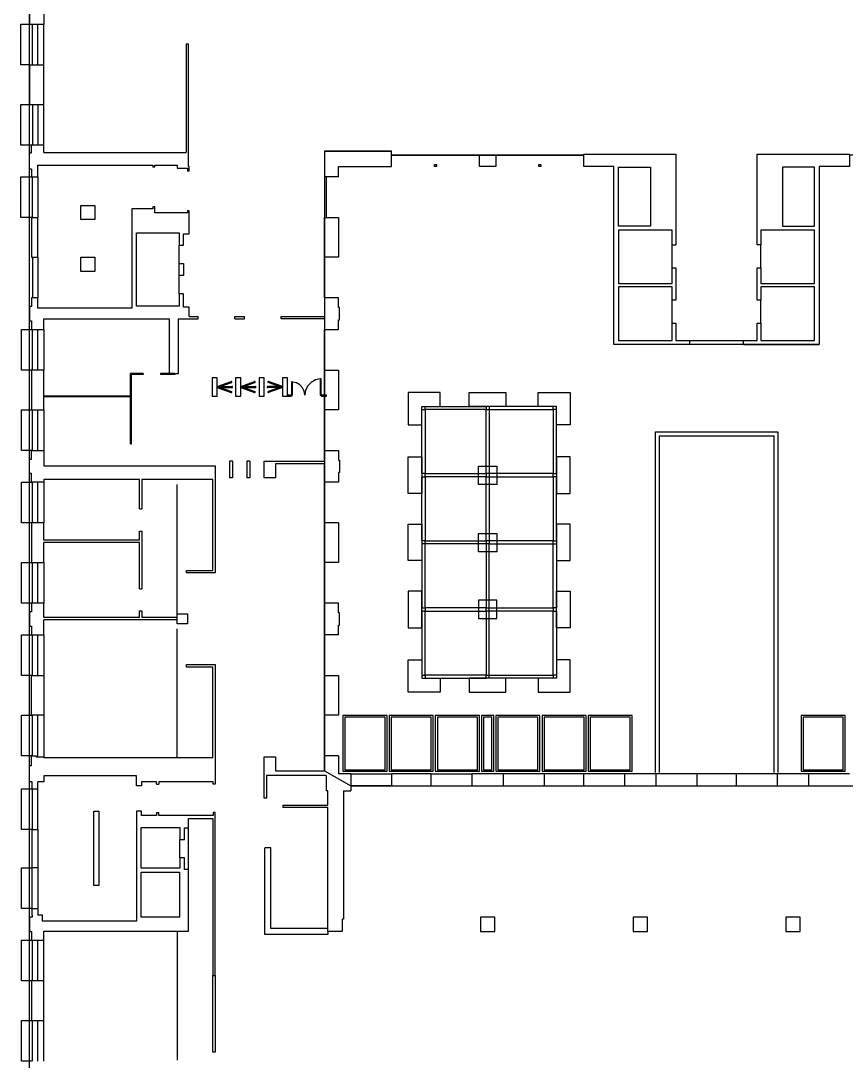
# Model space of a CAD drawing. Header units: millimetres. Extents: x -80 to 60, y -33 to 210.
# Drawn here: x -79.9 to -39.3, y 67.6 to 118.8 of the extents above; entities that cross this region are included whole.
import ezdxf

# ---------------------------------------------------------------- set-up
doc = ezdxf.new("R2010")
doc.units = ezdxf.units.MM
doc.header["$MEASUREMENT"] = 0
doc.linetypes.add('HIDDEN', pattern=[9.525, 6.35, -3.175])
doc.layers.add('M', color=7, linetype='Continuous')
doc.layers.add('valid_area', color=140, linetype='Continuous')

msp = doc.modelspace()

# ---------------------------------------------------------------- linework, layer by layer
at = {"layer": 'M'}
for p, q in [((-79.433, 120.146), (-79.433, 118.596)), ((-78.733, 119.311), (-78.733, 118.596)), ((-79.863, 118.596), (-79.433, 118.596)), ((-79.863, 116.596), (-79.863, 118.596)), ((-79.433, 118.596), (-78.733, 118.596)), ((-79.313, 118.596), (-79.313, 116.596)), ((-79.033, 116.596), (-79.033, 118.596)), ((-78.733, 116.596), (-78.733, 118.596)), ((-71.743, 117.621), (-71.623, 117.621)), ((-71.743, 117.621), (-71.743, 112.291)), ((-71.623, 111.601), (-71.623, 117.621)), ((-79.433, 116.596), (-79.863, 116.596)), ((-79.433, 116.596), (-79.433, 114.646)), ((-79.433, 116.596), (-78.733, 116.596)), ((-78.733, 114.646), (-78.733, 116.596)), ((-79.863, 114.646), (-79.433, 114.646)), ((-79.863, 112.646), (-79.863, 114.646)), ((-79.433, 114.646), (-78.733, 114.646)), ((-79.283, 114.646), (-79.283, 112.646)), ((-79.033, 114.646), (-79.033, 112.646)), ((-78.733, 112.646), (-78.733, 114.646)), ((-79.333, 112.646), (-79.863, 112.646)), ((-79.333, 112.271), (-79.333, 112.646)), ((-78.733, 112.646), (-79.333, 112.646)), ((-78.733, 112.291), (-78.733, 112.646)), ((-79.433, 112.271), (-79.333, 112.271)), ((-79.433, 111.471), (-79.433, 112.271)), ((-78.733, 112.291), (-71.743, 112.291)), ((-64.943, 112.351), (-61.658, 112.351)), ((-64.943, 112.351), (-64.943, 111.096)), ((-61.658, 111.591), (-61.658, 112.351)), ((-61.658, 112.161), (-57.333, 112.161)), ((-57.333, 112.161), (-56.533, 112.161)), ((-57.333, 111.591), (-57.333, 112.161)), ((-56.533, 112.161), (-56.533, 111.591)), ((-56.533, 112.161), (-52.208, 112.161)), ((-52.208, 111.591), (-52.208, 112.197)), ((-52.208, 112.197), (-47.693, 112.197)), ((-47.693, 112.197), (-47.693, 107.752)), ((-43.693, 112.197), (-39.158, 112.197)), ((-43.693, 107.752), (-43.693, 112.197)), ((-79.333, 111.471), (-79.433, 111.471)), ((-79.333, 111.471), (-79.333, 111.096)), ((-79.033, 111.096), (-79.033, 111.661)), ((-79.033, 111.661), (-73.38, 111.661)), ((-73.38, 111.661), (-73.38, 111.572)), ((-73.285, 111.572), (-73.38, 111.572)), ((-73.285, 111.572), (-73.285, 111.661)), ((-73.285, 111.661), (-72.183, 111.661)), ((-72.183, 111.661), (-72.183, 111.521)), ((-72.183, 111.521), (-71.683, 111.521)), ((-71.683, 111.521), (-71.683, 111.366)), ((-71.588, 111.601), (-71.623, 111.601)), ((-71.588, 111.366), (-71.588, 111.601)), ((-64.253, 111.591), (-61.658, 111.591)), ((-64.253, 111.096), (-64.253, 111.591)), ((-59.546, 111.591), (-59.546, 111.691)), ((-59.546, 111.691), (-59.446, 111.691)), ((-59.446, 111.591), (-59.546, 111.591)), ((-59.446, 111.691), (-59.446, 111.591)), ((-56.533, 111.591), (-57.333, 111.591)), ((-54.421, 111.591), (-54.421, 111.691)), ((-54.421, 111.691), (-54.321, 111.691)), ((-54.321, 111.591), (-54.421, 111.591)), ((-54.321, 111.691), (-54.321, 111.591)), ((-50.733, 111.591), (-52.208, 111.591)), ((-50.733, 102.847), (-50.733, 111.591)), ((-40.653, 111.591), (-40.653, 102.847)), ((-39.158, 111.591), (-40.653, 111.591)), ((-79.863, 109.096), (-79.863, 111.096)), ((-79.863, 111.096), (-79.333, 111.096)), ((-79.333, 111.096), (-79.033, 111.096)), ((-79.333, 111.096), (-79.033, 111.096)), ((-79.283, 109.096), (-79.283, 111.096)), ((-79.033, 111.096), (-79.033, 109.096)), ((-71.588, 111.366), (-71.683, 111.366)), ((-64.253, 111.096), (-64.943, 111.096)), ((-64.853, 109.096), (-64.853, 111.096)), ((-76.923, 109.687), (-76.223, 109.687)), ((-76.923, 108.987), (-76.923, 109.687)), ((-76.223, 109.687), (-76.223, 108.987)), ((-74.403, 109.512), (-74.403, 104.637)), ((-73.38, 109.512), (-74.403, 109.512)), ((-73.285, 109.622), (-73.38, 109.622)), ((-73.38, 109.622), (-73.38, 109.512)), ((-73.285, 109.316), (-73.285, 109.622)), ((-71.588, 109.416), (-71.683, 109.416)), ((-71.683, 109.416), (-71.683, 109.316)), ((-71.588, 108.287), (-71.588, 109.416)), ((-79.333, 109.096), (-79.863, 109.096)), ((-79.333, 109.096), (-79.033, 109.096)), ((-79.333, 109.096), (-79.333, 107.146)), ((-79.033, 107.146), (-79.033, 109.096)), ((-76.223, 108.987), (-76.923, 108.987)), ((-71.683, 109.316), (-73.285, 109.316)), ((-64.953, 109.096), (-64.253, 109.096)), ((-64.953, 107.146), (-64.953, 109.096)), ((-64.253, 109.096), (-64.253, 107.146)), ((-72.088, 108.337), (-72.088, 107.737)), ((-71.878, 108.287), (-71.588, 108.287)), ((-71.878, 107.737), (-71.878, 108.287)), ((-72.088, 106.837), (-72.088, 107.737)), ((-72.088, 107.737), (-71.878, 107.737)), ((-47.873, 107.752), (-47.693, 107.752)), ((-47.873, 106.622), (-47.873, 107.752)), ((-43.513, 107.752), (-43.693, 107.752)), ((-43.513, 106.622), (-43.513, 107.752)), ((-79.333, 107.146), (-79.033, 107.146)), ((-79.283, 107.146), (-79.283, 105.146)), ((-79.033, 107.146), (-79.033, 105.146)), ((-76.923, 107.137), (-76.223, 107.137)), ((-76.923, 106.437), (-76.923, 107.137)), ((-76.223, 107.137), (-76.223, 106.437)), ((-72.088, 106.837), (-71.878, 106.837)), ((-71.878, 106.837), (-71.878, 106.237)), ((-64.953, 105.146), (-64.953, 107.146)), ((-64.253, 107.146), (-64.953, 107.146)), ((-76.223, 106.437), (-76.923, 106.437)), ((-47.873, 106.622), (-47.693, 106.622)), ((-47.693, 106.622), (-47.693, 105.032)), ((-43.693, 106.622), (-43.513, 106.622)), ((-43.693, 105.032), (-43.693, 106.622)), ((-72.088, 105.337), (-72.088, 106.237)), ((-71.878, 106.237), (-72.088, 106.237)), ((-71.878, 105.337), (-72.088, 105.337)), ((-71.878, 104.683), (-71.878, 105.337)), ((-79.333, 105.146), (-79.333, 104.721)), ((-79.033, 105.146), (-79.333, 105.146)), ((-79.033, 104.637), (-79.033, 105.146)), ((-64.953, 105.146), (-64.953, 104.231)), ((-64.253, 105.146), (-64.953, 105.146)), ((-64.253, 104.671), (-64.253, 105.146)), ((-47.693, 105.032), (-47.873, 105.032)), ((-47.873, 103.902), (-47.873, 105.032)), ((-43.513, 105.032), (-43.693, 105.032)), ((-43.513, 103.902), (-43.513, 105.032)), ((-79.433, 104.721), (-79.433, 104.021)), ((-79.333, 104.721), (-79.433, 104.721)), ((-74.403, 104.637), (-79.033, 104.637)), ((-71.588, 104.683), (-71.878, 104.683)), ((-71.588, 104.231), (-71.588, 104.683)), ((-64.203, 104.671), (-64.253, 104.671)), ((-64.203, 104.071), (-64.203, 104.671)), ((-79.433, 104.021), (-79.333, 104.021)), ((-79.333, 104.021), (-79.333, 103.596)), ((-78.733, 103.596), (-78.733, 104.111)), ((-78.733, 104.111), (-72.553, 104.111)), ((-72.553, 101.426), (-72.553, 104.111)), ((-72.113, 101.426), (-72.113, 104.111)), ((-72.113, 104.111), (-71.153, 104.111)), ((-71.588, 104.231), (-71.153, 104.231)), ((-71.153, 104.111), (-71.153, 104.231)), ((-69.353, 104.111), (-69.353, 104.231)), ((-69.353, 104.231), (-68.873, 104.231)), ((-69.353, 104.111), (-68.873, 104.111)), ((-68.873, 104.111), (-68.873, 104.231)), ((-67.073, 104.231), (-64.953, 104.231)), ((-67.073, 104.111), (-67.073, 104.231)), ((-64.953, 104.111), (-67.073, 104.111)), ((-64.953, 104.111), (-64.953, 103.596)), ((-64.253, 104.071), (-64.203, 104.071)), ((-64.253, 103.596), (-64.253, 104.071)), ((-47.873, 103.902), (-47.693, 103.902)), ((-47.693, 103.902), (-47.693, 103.047)), ((-43.693, 103.902), (-43.513, 103.902)), ((-43.693, 103.047), (-43.693, 103.902)), ((-79.833, 103.596), (-79.333, 103.596)), ((-79.833, 101.596), (-79.833, 103.596)), ((-79.333, 103.596), (-78.733, 103.596)), ((-79.283, 101.596), (-79.283, 103.596)), ((-79.033, 101.596), (-79.033, 103.596)), ((-78.733, 103.596), (-78.733, 101.596)), ((-64.953, 101.596), (-64.953, 103.596)), ((-64.953, 103.596), (-64.253, 103.596)), ((-47.013, 102.847), (-50.733, 102.847)), ((-47.693, 103.047), (-47.013, 103.047)), ((-47.013, 103.047), (-47.013, 102.847)), ((-47.013, 103.047), (-44.373, 103.047)), ((-44.373, 103.047), (-43.693, 103.047)), ((-44.373, 102.847), (-44.373, 103.047)), ((-44.373, 102.847), (-40.653, 102.847)), ((-79.333, 101.596), (-79.833, 101.596)), ((-78.733, 101.596), (-79.333, 101.596)), ((-79.333, 101.596), (-79.333, 99.646)), ((-78.733, 100.316), (-78.733, 101.596)), ((-74.473, 100.316), (-74.473, 101.426)), ((-73.857, 101.426), (-74.473, 101.426)), ((-73.857, 101.376), (-74.423, 101.376)), ((-74.423, 97.971), (-74.423, 101.376)), ((-73.857, 101.426), (-73.857, 101.376)), ((-72.303, 101.426), (-73.007, 101.426)), ((-73.007, 101.426), (-73.007, 101.376)), ((-72.283, 101.376), (-73.007, 101.376)), ((-72.553, 101.426), (-72.113, 101.426)), ((-72.283, 101.376), (-72.283, 101.426)), ((-70.211, 101.215), (-70.461, 101.215)), ((-70.461, 101.215), (-70.461, 100.315)), ((-70.211, 100.315), (-70.211, 101.215)), ((-69.061, 101.215), (-69.311, 101.215)), ((-69.311, 101.215), (-69.311, 100.315)), ((-69.061, 100.315), (-69.061, 101.215)), ((-68.161, 101.215), (-68.161, 100.315)), ((-67.911, 101.215), (-68.161, 101.215)), ((-67.911, 100.315), (-67.911, 101.215)), ((-67.011, 101.215), (-67.011, 100.315)), ((-66.761, 101.215), (-67.011, 101.215)), ((-66.761, 100.315), (-66.761, 101.215)), ((-64.953, 101.596), (-64.253, 101.596)), ((-64.953, 99.646), (-64.953, 101.596)), ((-64.253, 101.596), (-64.253, 99.646)), ((-70.211, 100.79), (-69.53, 101.038)), ((-70.211, 100.79), (-69.486, 100.79)), ((-70.211, 100.74), (-69.53, 100.492)), ((-70.211, 100.74), (-69.486, 100.74)), ((-70.065, 100.79), (-69.513, 100.991)), ((-70.065, 100.74), (-69.513, 100.539)), ((-69.522, 101.039), (-69.53, 101.038)), ((-69.514, 101.038), (-69.522, 101.039)), ((-69.507, 101.035), (-69.514, 101.038)), ((-69.513, 100.991), (-69.506, 100.995)), ((-69.501, 101.03), (-69.507, 101.035)), ((-69.506, 100.995), (-69.5, 101)), ((-69.498, 101.023), (-69.501, 101.03)), ((-69.5, 101), (-69.497, 101.007)), ((-69.496, 101.015), (-69.498, 101.023)), ((-69.497, 101.007), (-69.496, 101.015)), ((-69.478, 100.789), (-69.486, 100.79)), ((-69.486, 100.74), (-69.478, 100.741)), ((-69.471, 100.785), (-69.478, 100.789)), ((-69.478, 100.741), (-69.471, 100.745)), ((-69.466, 100.779), (-69.471, 100.785)), ((-69.471, 100.745), (-69.466, 100.75)), ((-69.462, 100.773), (-69.466, 100.779)), ((-69.466, 100.75), (-69.462, 100.757)), ((-69.461, 100.765), (-69.462, 100.773)), ((-69.462, 100.757), (-69.461, 100.765)), ((-69.061, 100.79), (-68.38, 101.038)), ((-69.061, 100.79), (-68.336, 100.79)), ((-69.061, 100.74), (-68.336, 100.74)), ((-69.061, 100.74), (-68.38, 100.492)), ((-68.915, 100.79), (-68.363, 100.991)), ((-68.915, 100.74), (-68.363, 100.539)), ((-68.372, 101.039), (-68.38, 101.038)), ((-68.364, 101.038), (-68.372, 101.039)), ((-68.357, 101.035), (-68.364, 101.038)), ((-68.363, 100.991), (-68.356, 100.995)), ((-68.351, 101.03), (-68.357, 101.035)), ((-68.356, 100.995), (-68.35, 101)), ((-68.348, 101.023), (-68.351, 101.03)), ((-68.35, 101), (-68.347, 101.007)), ((-68.346, 101.015), (-68.348, 101.023)), ((-68.347, 101.007), (-68.346, 101.015)), ((-68.328, 100.789), (-68.336, 100.79)), ((-68.336, 100.74), (-68.328, 100.741)), ((-68.321, 100.785), (-68.328, 100.789)), ((-68.328, 100.741), (-68.321, 100.745)), ((-68.316, 100.779), (-68.321, 100.785)), ((-68.321, 100.745), (-68.316, 100.75)), ((-68.312, 100.773), (-68.316, 100.779)), ((-68.316, 100.75), (-68.312, 100.757)), ((-68.311, 100.765), (-68.312, 100.773)), ((-68.312, 100.757), (-68.311, 100.765)), ((-67.76, 100.773), (-67.761, 100.765)), ((-67.761, 100.765), (-67.76, 100.757)), ((-67.756, 100.779), (-67.76, 100.773)), ((-67.76, 100.757), (-67.756, 100.75)), ((-67.751, 100.785), (-67.756, 100.779)), ((-67.756, 100.75), (-67.751, 100.745)), ((-67.744, 100.789), (-67.751, 100.785)), ((-67.751, 100.745), (-67.744, 100.741)), ((-67.736, 100.79), (-67.744, 100.789)), ((-67.744, 100.741), (-67.736, 100.74)), ((-67.011, 100.79), (-67.736, 100.79)), ((-67.011, 100.74), (-67.736, 100.74)), ((-67.724, 101.023), (-67.726, 101.015)), ((-67.726, 101.015), (-67.725, 101.007)), ((-67.725, 101.007), (-67.722, 101)), ((-67.721, 101.03), (-67.724, 101.023)), ((-67.722, 101), (-67.716, 100.995)), ((-67.715, 101.035), (-67.721, 101.03)), ((-67.716, 100.995), (-67.709, 100.991)), ((-67.708, 101.038), (-67.715, 101.035)), ((-67.157, 100.79), (-67.709, 100.991)), ((-67.157, 100.74), (-67.709, 100.539)), ((-67.7, 101.039), (-67.708, 101.038)), ((-67.692, 101.038), (-67.7, 101.039)), ((-67.011, 100.79), (-67.692, 101.038)), ((-67.011, 100.74), (-67.692, 100.492)), ((-66.561, 101.015), (-66.561, 100.365)), ((-66.511, 101.015), (-66.561, 101.015)), ((-66.511, 100.365), (-66.511, 101.015)), ((-66.323, 100.968), (-66.511, 101.011)), ((-66.156, 100.871), (-66.323, 100.968)), ((-66.025, 100.73), (-66.156, 100.871)), ((-65.941, 100.556), (-66.025, 100.73)), ((-65.771, 100.82), (-65.876, 100.603)), ((-65.606, 100.995), (-65.771, 100.82)), ((-65.396, 101.114), (-65.606, 100.995)), ((-65.161, 101.165), (-65.396, 101.114)), ((-65.161, 101.165), (-65.161, 100.365)), ((-65.111, 101.165), (-65.161, 101.165)), ((-65.111, 100.365), (-65.111, 101.165)), ((-74.473, 100.316), (-78.733, 100.316)), ((-74.473, 100.291), (-78.733, 100.291)), ((-78.733, 99.646), (-78.733, 100.291)), ((-74.473, 97.971), (-74.473, 100.291)), ((-70.461, 100.315), (-70.211, 100.315)), ((-69.53, 100.492), (-69.522, 100.49)), ((-69.522, 100.49), (-69.514, 100.491)), ((-69.514, 100.491), (-69.507, 100.495)), ((-69.506, 100.535), (-69.513, 100.539)), ((-69.507, 100.495), (-69.501, 100.5)), ((-69.5, 100.529), (-69.506, 100.535)), ((-69.501, 100.5), (-69.498, 100.507)), ((-69.497, 100.522), (-69.5, 100.529)), ((-69.498, 100.507), (-69.496, 100.514)), ((-69.496, 100.514), (-69.497, 100.522)), ((-69.311, 100.315), (-69.061, 100.315)), ((-68.38, 100.492), (-68.372, 100.49)), ((-68.372, 100.49), (-68.364, 100.491)), ((-68.364, 100.491), (-68.357, 100.495)), ((-68.356, 100.535), (-68.363, 100.539)), ((-68.357, 100.495), (-68.351, 100.5)), ((-68.35, 100.529), (-68.356, 100.535)), ((-68.351, 100.5), (-68.348, 100.507)), ((-68.347, 100.522), (-68.35, 100.529)), ((-68.348, 100.507), (-68.346, 100.514)), ((-68.346, 100.514), (-68.347, 100.522)), ((-68.161, 100.315), (-67.911, 100.315)), ((-67.725, 100.522), (-67.726, 100.514)), ((-67.726, 100.514), (-67.724, 100.507)), ((-67.722, 100.529), (-67.725, 100.522)), ((-67.724, 100.507), (-67.721, 100.5)), ((-67.716, 100.535), (-67.722, 100.529)), ((-67.721, 100.5), (-67.715, 100.495)), ((-67.709, 100.539), (-67.716, 100.535)), ((-67.715, 100.495), (-67.708, 100.491)), ((-67.708, 100.491), (-67.7, 100.49)), ((-67.7, 100.49), (-67.692, 100.492)), ((-67.011, 100.315), (-66.761, 100.315)), ((-66.561, 100.365), (-66.761, 100.365)), ((-66.761, 100.365), (-66.761, 100.315)), ((-66.761, 100.315), (-66.561, 100.315)), ((-66.561, 100.315), (-66.561, 100.365)), ((-66.561, 100.365), (-66.511, 100.365)), ((-65.913, 100.365), (-65.941, 100.556)), ((-65.876, 100.603), (-65.913, 100.365)), ((-65.161, 100.365), (-65.111, 100.365)), ((-65.111, 100.365), (-65.111, 100.315)), ((-64.853, 100.365), (-65.111, 100.365)), ((-65.111, 100.315), (-64.853, 100.315)), ((-64.853, 100.315), (-64.853, 100.365)), ((-59.258, 100.49), (-60.838, 100.49)), ((-60.838, 100.49), (-60.838, 98.91)), ((-59.258, 99.81), (-59.258, 100.49)), ((-57.833, 100.49), (-56.033, 100.49)), ((-57.833, 99.81), (-57.833, 100.49)), ((-56.033, 100.49), (-56.033, 99.81)), ((-54.458, 100.49), (-52.878, 100.49)), ((-54.458, 99.81), (-54.458, 100.49)), ((-52.878, 100.49), (-52.878, 98.91)), ((-60.158, 99.81), (-59.258, 99.81)), ((-60.158, 98.91), (-60.158, 99.81)), ((-60.008, 99.66), (-60.008, 99.81)), ((-60.008, 99.81), (-57.008, 99.81)), ((-56.033, 99.81), (-57.833, 99.81)), ((-57.008, 99.81), (-57.008, 99.66)), ((-53.708, 99.81), (-56.858, 99.81)), ((-56.858, 99.81), (-56.858, 99.66)), ((-53.558, 99.81), (-54.458, 99.81)), ((-53.708, 99.66), (-53.708, 99.81)), ((-53.558, 98.91), (-53.558, 99.81)), ((-79.833, 99.646), (-79.333, 99.646)), ((-79.833, 97.646), (-79.833, 99.646)), ((-79.333, 99.646), (-78.733, 99.646)), ((-79.283, 97.646), (-79.283, 99.646)), ((-79.033, 97.646), (-79.033, 99.646)), ((-78.733, 99.646), (-78.733, 97.646)), ((-64.953, 97.646), (-64.953, 99.646)), ((-64.253, 99.646), (-64.953, 99.646)), ((-60.158, 99.66), (-60.008, 99.66)), ((-60.158, 96.51), (-60.158, 99.66)), ((-57.008, 99.66), (-60.008, 99.66)), ((-60.008, 99.66), (-60.008, 96.51)), ((-57.008, 99.66), (-56.858, 99.66)), ((-57.008, 96.51), (-57.008, 99.66)), ((-56.858, 99.66), (-56.858, 96.51)), ((-56.858, 99.66), (-53.708, 99.66)), ((-53.708, 99.66), (-53.708, 96.51)), ((-53.558, 99.66), (-53.708, 99.66)), ((-53.558, 96.51), (-53.558, 99.66)), ((-60.838, 98.91), (-60.158, 98.91)), ((-52.878, 98.91), (-53.558, 98.91)), ((-48.693, 81.821), (-48.693, 98.566)), ((-48.693, 98.566), (-42.673, 98.566)), ((-48.493, 98.366), (-42.873, 98.366)), ((-48.493, 81.821), (-48.493, 98.366)), ((-42.873, 98.366), (-42.873, 81.821)), ((-42.673, 98.566), (-42.673, 81.821)), ((-79.333, 97.646), (-79.833, 97.646)), ((-79.333, 97.646), (-78.733, 97.646)), ((-79.333, 97.221), (-79.333, 97.646)), ((-78.733, 97.646), (-78.733, 96.886)), ((-74.473, 97.971), (-74.423, 97.971)), ((-64.953, 97.646), (-64.253, 97.646)), ((-64.953, 97.131), (-64.953, 97.646)), ((-64.253, 97.646), (-64.253, 97.171)), ((-79.433, 97.221), (-79.333, 97.221)), ((-79.433, 96.521), (-79.433, 97.221)), ((-69.613, 97.131), (-69.613, 96.299)), ((-69.463, 97.131), (-69.613, 97.131)), ((-69.463, 97.131), (-69.463, 96.299)), ((-68.763, 97.131), (-68.763, 96.299)), ((-68.613, 97.131), (-68.763, 97.131)), ((-68.613, 97.131), (-68.613, 96.299)), ((-67.913, 97.131), (-64.953, 97.131)), ((-67.913, 96.299), (-67.913, 97.131)), ((-64.253, 97.171), (-64.203, 97.171)), ((-64.203, 97.171), (-64.203, 96.571)), ((-60.838, 97.335), (-60.158, 97.335)), ((-60.838, 95.535), (-60.838, 97.335)), ((-60.158, 97.335), (-60.158, 95.535)), ((-53.558, 97.335), (-53.558, 95.535)), ((-52.878, 97.335), (-53.558, 97.335)), ((-52.878, 95.535), (-52.878, 97.335)), ((-78.733, 96.886), (-70.313, 96.886)), ((-70.313, 96.886), (-70.313, 91.631)), ((-67.356, 96.999), (-67.356, 96.299)), ((-64.953, 96.999), (-67.356, 96.999)), ((-64.953, 96.096), (-64.953, 96.999)), ((-57.383, 96.871), (-56.483, 96.871)), ((-57.383, 95.971), (-57.383, 96.871)), ((-56.483, 96.871), (-56.483, 95.971)), ((-79.833, 96.096), (-79.333, 96.096)), ((-79.833, 94.096), (-79.833, 96.096)), ((-79.333, 96.521), (-79.433, 96.521)), ((-79.333, 96.096), (-79.333, 96.521)), ((-78.733, 96.096), (-79.333, 96.096)), ((-79.283, 94.096), (-79.283, 96.096)), ((-79.033, 94.096), (-79.033, 96.096)), ((-74.04, 96.221), (-78.733, 96.221)), ((-78.733, 96.221), (-78.733, 96.096)), ((-78.733, 96.096), (-78.733, 94.096)), ((-74.04, 94.776), (-74.04, 96.221)), ((-70.433, 96.221), (-73.92, 96.221)), ((-73.92, 96.221), (-73.92, 94.776)), ((-70.433, 91.751), (-70.433, 96.221)), ((-69.463, 96.299), (-69.613, 96.299)), ((-68.613, 96.299), (-68.763, 96.299)), ((-67.356, 96.299), (-67.913, 96.299)), ((-64.253, 96.096), (-64.953, 96.096)), ((-64.953, 94.096), (-64.953, 96.096)), ((-64.253, 96.571), (-64.253, 96.096)), ((-64.203, 96.571), (-64.253, 96.571)), ((-60.008, 96.51), (-60.158, 96.51)), ((-60.158, 96.36), (-60.008, 96.36)), ((-60.158, 93.21), (-60.158, 96.36)), ((-60.008, 96.51), (-57.008, 96.51)), ((-60.008, 96.36), (-60.008, 96.51)), ((-60.008, 96.36), (-60.008, 93.21)), ((-57.008, 96.36), (-60.008, 96.36)), ((-56.858, 96.51), (-57.008, 96.51)), ((-57.008, 96.51), (-57.008, 96.36)), ((-57.008, 96.36), (-56.858, 96.36)), ((-57.008, 93.21), (-57.008, 96.36)), ((-56.858, 96.51), (-56.858, 96.36)), ((-53.708, 96.51), (-56.858, 96.51)), ((-56.858, 96.36), (-53.708, 96.36)), ((-56.858, 96.36), (-56.858, 93.21)), ((-53.708, 96.36), (-53.708, 96.51)), ((-53.708, 96.51), (-53.558, 96.51)), ((-53.708, 96.36), (-53.708, 93.21)), ((-53.558, 96.36), (-53.708, 96.36)), ((-53.558, 93.21), (-53.558, 96.36)), ((-56.483, 95.971), (-57.383, 95.971)), ((-60.158, 95.535), (-60.838, 95.535)), ((-53.558, 95.535), (-52.878, 95.535)), ((-74.04, 94.776), (-73.92, 94.776)), ((-79.333, 94.096), (-79.833, 94.096)), ((-79.333, 94.096), (-79.333, 92.146)), ((-78.733, 94.096), (-79.333, 94.096)), ((-78.733, 93.241), (-78.733, 94.096)), ((-64.953, 92.146), (-64.953, 94.096)), ((-64.253, 94.096), (-64.953, 94.096)), ((-64.253, 94.096), (-64.253, 92.146)), ((-74.04, 93.241), (-74.04, 93.691)), ((-74.04, 93.691), (-73.92, 93.691)), ((-73.92, 93.691), (-73.92, 90.859)), ((-60.838, 94.035), (-60.158, 94.035)), ((-60.838, 92.235), (-60.838, 94.035)), ((-60.158, 94.035), (-60.158, 92.235)), ((-57.383, 93.571), (-56.483, 93.571)), ((-57.383, 92.671), (-57.383, 93.571)), ((-56.483, 93.571), (-56.483, 92.671)), ((-53.558, 94.035), (-53.558, 92.235)), ((-52.878, 94.035), (-53.558, 94.035)), ((-52.878, 92.235), (-52.878, 94.035)), ((-74.04, 93.241), (-78.733, 93.241)), ((-74.04, 93.121), (-78.733, 93.121)), ((-78.733, 92.146), (-78.733, 93.121)), ((-74.04, 90.859), (-74.04, 93.121)), ((-60.008, 93.21), (-60.158, 93.21)), ((-60.008, 93.06), (-60.158, 93.06)), ((-60.158, 93.06), (-60.158, 89.91)), ((-60.008, 93.06), (-60.008, 93.21)), ((-60.008, 93.21), (-57.008, 93.21)), ((-60.008, 89.91), (-60.008, 93.06)), ((-57.008, 93.06), (-60.008, 93.06)), ((-56.858, 93.21), (-57.008, 93.21)), ((-57.008, 93.21), (-57.008, 93.06)), ((-56.858, 93.06), (-57.008, 93.06)), ((-57.008, 93.06), (-57.008, 89.91)), ((-56.858, 93.21), (-56.858, 93.06)), ((-53.708, 93.21), (-56.858, 93.21)), ((-56.858, 93.06), (-53.708, 93.06)), ((-56.858, 89.91), (-56.858, 93.06)), ((-53.708, 93.06), (-53.708, 93.21)), ((-53.708, 93.21), (-53.558, 93.21)), ((-53.708, 93.06), (-53.558, 93.06)), ((-53.708, 89.91), (-53.708, 93.06)), ((-53.558, 93.06), (-53.558, 89.91)), ((-56.483, 92.671), (-57.383, 92.671)), ((-79.833, 92.146), (-79.333, 92.146)), ((-79.833, 90.146), (-79.833, 92.146)), ((-79.333, 92.146), (-78.733, 92.146)), ((-79.283, 90.146), (-79.283, 92.146)), ((-79.033, 90.146), (-79.033, 92.146)), ((-78.733, 92.146), (-78.733, 90.146)), ((-64.253, 92.146), (-64.953, 92.146)), ((-64.953, 90.146), (-64.953, 92.146)), ((-60.158, 92.235), (-60.838, 92.235)), ((-53.558, 92.235), (-52.878, 92.235)), ((-71.733, 91.631), (-71.733, 91.751)), ((-71.733, 91.751), (-70.433, 91.751)), ((-70.313, 91.631), (-71.733, 91.631)), ((-74.04, 90.859), (-73.92, 90.859)), ((-60.838, 90.735), (-60.838, 88.935)), ((-60.158, 90.735), (-60.838, 90.735)), ((-60.158, 88.935), (-60.158, 90.735)), ((-53.558, 88.935), (-53.558, 90.735)), ((-53.558, 90.735), (-52.878, 90.735)), ((-52.878, 90.735), (-52.878, 88.935)), ((-79.333, 90.146), (-79.833, 90.146)), ((-79.333, 90.146), (-79.333, 89.721)), ((-78.733, 90.146), (-79.333, 90.146)), ((-78.733, 89.441), (-78.733, 90.146)), ((-64.953, 88.596), (-64.953, 90.146)), ((-64.253, 90.146), (-64.953, 90.146)), ((-64.253, 89.671), (-64.253, 90.146)), ((-57.383, 90.298), (-57.383, 89.398)), ((-56.483, 90.298), (-57.383, 90.298)), ((-56.483, 89.398), (-56.483, 90.298)), ((-79.433, 89.721), (-79.433, 89.021)), ((-79.333, 89.721), (-79.433, 89.721)), ((-74.04, 89.774), (-73.92, 89.774)), ((-74.04, 89.441), (-74.04, 89.774)), ((-73.92, 89.774), (-73.92, 89.441)), ((-72.183, 89.131), (-72.183, 89.631)), ((-72.183, 89.631), (-71.683, 89.631)), ((-71.683, 89.631), (-71.683, 89.131)), ((-64.203, 89.671), (-64.253, 89.671)), ((-64.203, 89.071), (-64.203, 89.671)), ((-60.158, 89.91), (-60.008, 89.91)), ((-60.008, 89.76), (-60.158, 89.76)), ((-60.158, 89.76), (-60.158, 86.61)), ((-60.008, 89.91), (-60.008, 89.76)), ((-57.008, 89.91), (-60.008, 89.91)), ((-60.008, 86.61), (-60.008, 89.76)), ((-60.008, 89.76), (-57.008, 89.76)), ((-57.008, 89.91), (-56.858, 89.91)), ((-57.008, 89.76), (-57.008, 89.91)), ((-57.008, 89.76), (-57.008, 86.61)), ((-56.858, 89.76), (-57.008, 89.76)), ((-56.858, 89.76), (-56.858, 89.91)), ((-56.858, 89.91), (-53.708, 89.91)), ((-53.708, 89.76), (-56.858, 89.76)), ((-56.858, 86.61), (-56.858, 89.76)), ((-53.708, 89.91), (-53.708, 89.76)), ((-53.558, 89.91), (-53.708, 89.91)), ((-53.708, 89.76), (-53.558, 89.76)), ((-53.708, 86.61), (-53.708, 89.76)), ((-53.558, 89.76), (-53.558, 86.61)), ((-79.433, 89.021), (-79.333, 89.021)), ((-79.333, 89.021), (-79.333, 88.596)), ((-74.04, 89.441), (-78.733, 89.441)), ((-72.183, 89.321), (-78.733, 89.321)), ((-78.733, 88.596), (-78.733, 89.321)), ((-72.183, 89.441), (-73.92, 89.441)), ((-71.683, 89.131), (-72.183, 89.131)), ((-64.253, 89.071), (-64.203, 89.071)), ((-64.253, 88.596), (-64.253, 89.071)), ((-60.838, 88.935), (-60.158, 88.935)), ((-57.383, 89.398), (-56.483, 89.398)), ((-52.878, 88.935), (-53.558, 88.935)), ((-79.833, 88.596), (-79.333, 88.596)), ((-79.833, 86.596), (-79.833, 88.596)), ((-79.333, 88.596), (-78.733, 88.596)), ((-79.283, 86.596), (-79.283, 88.596)), ((-79.033, 86.596), (-79.033, 88.596)), ((-78.733, 88.596), (-78.733, 86.596)), ((-64.253, 88.596), (-64.953, 88.596)), ((-64.953, 86.596), (-64.953, 88.596)), ((-71.733, 87.131), (-70.313, 87.131)), ((-71.733, 87.011), (-71.733, 87.131)), ((-70.433, 87.011), (-71.733, 87.011)), ((-70.433, 82.541), (-70.433, 87.011)), ((-70.313, 87.131), (-70.313, 81.247)), ((-60.838, 85.78), (-60.838, 87.36)), ((-60.838, 87.36), (-60.158, 87.36)), ((-60.158, 87.36), (-60.158, 86.46)), ((-52.878, 87.36), (-53.558, 87.36)), ((-53.558, 87.36), (-53.558, 86.46)), ((-52.878, 85.78), (-52.878, 87.36)), ((-79.333, 86.596), (-79.833, 86.596)), ((-79.333, 84.646), (-79.333, 86.596)), ((-79.333, 86.596), (-78.733, 86.596)), ((-78.733, 86.596), (-78.733, 84.646)), ((-64.953, 84.646), (-64.953, 86.596)), ((-64.953, 86.596), (-64.253, 86.596)), ((-64.253, 86.596), (-64.253, 84.646)), ((-60.158, 86.61), (-60.008, 86.61)), ((-60.158, 86.46), (-59.258, 86.46)), ((-60.008, 86.61), (-60.008, 86.46)), ((-57.008, 86.61), (-60.008, 86.61)), ((-60.008, 86.46), (-57.008, 86.46)), ((-59.258, 86.46), (-59.258, 85.78)), ((-56.033, 86.46), (-57.833, 86.46)), ((-57.833, 86.46), (-57.833, 85.78)), ((-57.008, 86.61), (-56.858, 86.61)), ((-57.008, 86.46), (-57.008, 86.61)), ((-56.858, 86.61), (-53.708, 86.61)), ((-56.858, 86.46), (-56.858, 86.61)), ((-53.708, 86.46), (-56.858, 86.46)), ((-56.033, 85.78), (-56.033, 86.46)), ((-54.458, 86.46), (-54.458, 85.78)), ((-53.558, 86.46), (-54.458, 86.46)), ((-53.708, 86.61), (-53.708, 86.46)), ((-53.558, 86.61), (-53.708, 86.61)), ((-59.258, 85.78), (-60.838, 85.78)), ((-57.833, 85.78), (-56.033, 85.78)), ((-54.458, 85.78), (-52.878, 85.78)), ((-79.833, 84.646), (-79.333, 84.646)), ((-79.833, 82.646), (-79.833, 84.646)), ((-78.733, 84.646), (-79.333, 84.646)), ((-79.283, 82.646), (-79.283, 84.646)), ((-79.033, 82.596), (-79.033, 84.646)), ((-78.733, 84.646), (-78.733, 82.596)), ((-64.953, 82.646), (-64.953, 84.646)), ((-64.253, 84.646), (-64.953, 84.646)), ((-61.873, 84.621), (-64.043, 84.621)), ((-64.043, 84.621), (-64.043, 81.891)), ((-61.973, 84.551), (-63.943, 84.551)), ((-63.943, 84.551), (-63.943, 81.961)), ((-61.973, 81.961), (-61.973, 84.551)), ((-61.873, 81.891), (-61.873, 84.621)), ((-59.603, 84.621), (-61.773, 84.621)), ((-61.773, 84.621), (-61.773, 81.891)), ((-59.703, 84.551), (-61.673, 84.551)), ((-61.673, 84.551), (-61.673, 81.961)), ((-59.703, 81.961), (-59.703, 84.551)), ((-59.603, 81.891), (-59.603, 84.621)), ((-57.333, 84.621), (-59.503, 84.621)), ((-59.503, 84.621), (-59.503, 81.891)), ((-59.403, 84.551), (-59.403, 81.961)), ((-57.433, 84.551), (-59.403, 84.551)), ((-57.433, 81.961), (-57.433, 84.551)), ((-57.333, 81.891), (-57.333, 84.621)), ((-57.233, 84.621), (-57.233, 81.891)), ((-56.633, 84.621), (-57.233, 84.621)), ((-56.733, 84.551), (-57.133, 84.551)), ((-57.133, 84.551), (-57.133, 81.961)), ((-56.733, 81.961), (-56.733, 84.551)), ((-56.633, 81.891), (-56.633, 84.621)), ((-54.363, 84.621), (-56.533, 84.621)), ((-56.533, 84.621), (-56.533, 81.891)), ((-54.463, 84.551), (-56.433, 84.551)), ((-56.433, 84.551), (-56.433, 81.961)), ((-54.463, 81.961), (-54.463, 84.551)), ((-54.363, 81.891), (-54.363, 84.621)), ((-54.263, 84.621), (-54.263, 81.891)), ((-52.093, 84.621), (-54.263, 84.621)), ((-52.193, 84.551), (-54.163, 84.551)), ((-54.163, 84.551), (-54.163, 81.961)), ((-52.193, 81.961), (-52.193, 84.551)), ((-52.093, 81.891), (-52.093, 84.621)), ((-49.833, 84.621), (-51.993, 84.621)), ((-51.993, 84.621), (-51.993, 81.891)), ((-49.933, 84.551), (-51.893, 84.551)), ((-51.893, 84.551), (-51.893, 81.961)), ((-49.933, 81.961), (-49.933, 84.551)), ((-49.833, 81.891), (-49.833, 84.621)), ((-39.373, 84.621), (-41.533, 84.621)), ((-41.533, 84.621), (-41.533, 81.891)), ((-39.473, 84.551), (-41.433, 84.551)), ((-41.433, 84.551), (-41.433, 81.961)), ((-39.473, 81.961), (-39.473, 84.551)), ((-39.373, 81.891), (-39.373, 84.621)), ((-79.333, 82.646), (-79.833, 82.646)), ((-79.333, 82.646), (-79.113, 82.646)), ((-79.333, 82.171), (-79.333, 82.646)), ((-79.113, 82.646), (-79.113, 82.596)), ((-79.113, 82.596), (-78.733, 82.596)), ((-78.733, 82.596), (-78.733, 82.541)), ((-70.433, 82.541), (-78.733, 82.541)), ((-67.913, 82.606), (-67.356, 82.606)), ((-67.913, 80.561), (-67.913, 82.606)), ((-67.356, 82.606), (-67.356, 81.906)), ((-64.253, 82.646), (-64.953, 82.646)), ((-64.953, 81.906), (-64.953, 82.646)), ((-64.253, 82.646), (-64.253, 81.771)), ((-79.433, 82.171), (-79.333, 82.171)), ((-79.433, 81.371), (-79.433, 82.171)), ((-67.356, 81.906), (-64.953, 81.906)), ((-64.043, 81.891), (-61.873, 81.891)), ((-63.943, 81.961), (-61.973, 81.961)), ((-61.773, 81.891), (-59.603, 81.891)), ((-61.673, 81.961), (-59.703, 81.961)), ((-59.503, 81.891), (-57.333, 81.891)), ((-59.403, 81.961), (-57.433, 81.961)), ((-57.233, 81.891), (-56.633, 81.891)), ((-57.133, 81.961), (-56.733, 81.961)), ((-56.533, 81.891), (-54.363, 81.891)), ((-56.433, 81.961), (-54.463, 81.961)), ((-54.263, 81.891), (-52.093, 81.891)), ((-54.163, 81.961), (-52.193, 81.961)), ((-51.993, 81.891), (-49.833, 81.891)), ((-51.893, 81.961), (-49.933, 81.961)), ((-41.533, 81.891), (-39.373, 81.891)), ((-41.433, 81.961), (-39.473, 81.961)), ((-79.303, 81.371), (-79.433, 81.371)), ((-79.303, 81.021), (-79.303, 81.371)), ((-79.033, 81.021), (-79.033, 81.371)), ((-78.733, 81.371), (-79.033, 81.371)), ((-78.733, 81.671), (-78.733, 81.371)), ((-74.173, 81.671), (-78.733, 81.671)), ((-74.173, 81.177), (-74.173, 81.671)), ((-73.193, 81.362), (-73.943, 81.362)), ((-73.943, 81.362), (-73.943, 81.177)), ((-73.193, 81.257), (-73.193, 81.362)), ((-73.083, 81.362), (-73.083, 81.257)), ((-70.413, 81.362), (-73.083, 81.362)), ((-70.413, 81.247), (-70.413, 81.362)), ((-67.793, 81.686), (-67.793, 80.561)), ((-64.873, 81.686), (-67.793, 81.686)), ((-64.873, 81.686), (-64.873, 80.921)), ((-63.658, 81.771), (-64.253, 81.771)), ((-63.658, 81.771), (-61.658, 81.771)), ((-63.658, 81.771), (-63.658, 80.921)), ((-59.708, 81.771), (-61.658, 81.771)), ((-61.658, 81.771), (-61.658, 81.171)), ((-59.708, 81.171), (-59.708, 81.771)), ((-59.708, 81.771), (-57.708, 81.771)), ((-57.708, 81.771), (-57.708, 81.171)), ((-56.158, 81.771), (-57.708, 81.771)), ((-56.158, 81.171), (-56.158, 81.771)), ((-54.158, 81.771), (-56.158, 81.771)), ((-54.158, 81.771), (-54.158, 81.171)), ((-52.208, 81.771), (-54.158, 81.771)), ((-52.208, 81.171), (-52.208, 81.771)), ((-50.208, 81.771), (-52.208, 81.771)), ((-48.658, 81.771), (-50.208, 81.771)), ((-50.208, 81.771), (-50.208, 81.171)), ((-48.658, 81.171), (-48.658, 81.771)), ((-46.658, 81.771), (-48.658, 81.771)), ((-44.708, 81.771), (-46.658, 81.771)), ((-46.658, 81.771), (-46.658, 81.171)), ((-44.708, 81.171), (-44.708, 81.771)), ((-42.708, 81.771), (-44.708, 81.771)), ((-41.158, 81.771), (-42.708, 81.771)), ((-42.708, 81.771), (-42.708, 81.171)), ((-41.158, 81.171), (-41.158, 81.771)), ((-39.158, 81.771), (-41.158, 81.771)), ((-79.833, 81.021), (-79.303, 81.021)), ((-79.833, 79.021), (-79.833, 81.021)), ((-79.303, 81.021), (-79.033, 81.021)), ((-79.303, 81.021), (-79.303, 79.021)), ((-79.033, 79.021), (-79.033, 81.021)), ((-73.943, 81.177), (-74.173, 81.177)), ((-73.193, 81.257), (-73.083, 81.257)), ((-70.313, 81.247), (-70.413, 81.247)), ((-64.783, 80.921), (-64.873, 80.921)), ((-64.783, 80.226), (-64.783, 80.921)), ((-64.013, 80.921), (-63.658, 80.921)), ((-64.013, 80.921), (-64.013, 74.621)), ((-61.658, 81.171), (-63.658, 81.171)), ((-61.658, 81.171), (-59.708, 81.171)), ((-59.708, 81.171), (-57.708, 81.171)), ((-57.708, 81.171), (-56.158, 81.171)), ((-56.158, 81.171), (-54.158, 81.171)), ((-54.158, 81.171), (-52.208, 81.171)), ((-52.208, 81.171), (-50.208, 81.171)), ((-50.208, 81.171), (-48.658, 81.171)), ((-48.658, 81.171), (-46.658, 81.171)), ((-46.658, 81.171), (-44.708, 81.171)), ((-44.708, 81.171), (-42.708, 81.171)), ((-42.708, 81.171), (-41.158, 81.171)), ((-41.158, 81.171), (-39.158, 81.171)), ((-67.793, 80.561), (-67.913, 80.561)), ((-76.273, 79.934), (-76.023, 79.934)), ((-76.273, 76.284), (-76.273, 79.934)), ((-76.023, 79.934), (-76.023, 76.284)), ((-74.173, 79.927), (-74.173, 74.533)), ((-73.943, 79.927), (-74.173, 79.927)), ((-73.943, 79.711), (-73.943, 79.927)), ((-73.193, 79.867), (-73.083, 79.867)), ((-73.193, 79.867), (-73.193, 79.711)), ((-73.083, 79.711), (-73.083, 79.867)), ((-70.413, 79.857), (-70.413, 79.711)), ((-70.313, 79.857), (-70.413, 79.857)), ((-70.313, 71.857), (-70.313, 79.857)), ((-66.983, 80.226), (-64.783, 80.226)), ((-66.983, 80.106), (-66.983, 80.226)), ((-64.783, 80.106), (-66.983, 80.106)), ((-64.783, 74.021), (-64.783, 80.106)), ((-73.193, 79.711), (-73.943, 79.711)), ((-70.413, 79.711), (-73.083, 79.711)), ((-71.633, 79.576), (-70.433, 79.576)), ((-71.633, 79.106), (-71.633, 79.576)), ((-70.433, 79.576), (-70.433, 71.857)), ((-79.303, 79.021), (-79.833, 79.021)), ((-79.303, 77.146), (-79.303, 79.021)), ((-79.303, 79.021), (-79.033, 79.021)), ((-79.033, 79.021), (-79.033, 77.146)), ((-71.828, 79.106), (-71.633, 79.106)), ((-71.828, 78.536), (-71.828, 79.106)), ((-71.633, 77.066), (-71.633, 79.106)), ((-72.058, 78.536), (-71.828, 78.536)), ((-72.058, 77.636), (-72.058, 78.536)), ((-67.883, 73.871), (-67.883, 78.121)), ((-67.583, 78.121), (-67.883, 78.121)), ((-67.583, 74.171), (-67.583, 78.121)), ((-71.828, 77.636), (-72.058, 77.636)), ((-71.828, 77.066), (-71.828, 77.636)), ((-79.833, 77.146), (-79.303, 77.146)), ((-79.833, 75.146), (-79.833, 77.146)), ((-79.033, 77.146), (-79.303, 77.146)), ((-79.303, 75.146), (-79.303, 77.146)), ((-79.033, 77.146), (-79.033, 75.146)), ((-71.633, 77.066), (-71.828, 77.066)), ((-71.633, 74.041), (-71.633, 77.066)), ((-76.023, 76.284), (-76.273, 76.284)), ((-79.303, 75.146), (-79.833, 75.146)), ((-79.303, 75.146), (-79.033, 75.146)), ((-79.303, 74.816), (-79.303, 75.146)), ((-79.033, 75.146), (-79.033, 74.816)), ((-79.433, 74.721), (-79.433, 74.021)), ((-79.303, 74.721), (-79.433, 74.721)), ((-79.303, 74.816), (-79.303, 74.721)), ((-78.803, 74.816), (-79.033, 74.816)), ((-78.803, 74.533), (-78.803, 74.816)), ((-64.083, 74.621), (-64.083, 74.021)), ((-64.013, 74.621), (-64.083, 74.621)), ((-57.283, 74.721), (-57.283, 74.021)), ((-56.583, 74.721), (-57.283, 74.721)), ((-56.583, 74.021), (-56.583, 74.721)), ((-49.783, 74.721), (-49.783, 74.021)), ((-49.083, 74.721), (-49.783, 74.721)), ((-49.083, 74.021), (-49.083, 74.721)), ((-42.283, 74.721), (-42.283, 74.021)), ((-41.583, 74.721), (-42.283, 74.721)), ((-41.583, 74.021), (-41.583, 74.721)), ((-74.173, 74.533), (-78.803, 74.533)), ((-64.783, 74.171), (-67.583, 74.171)), ((-79.433, 74.021), (-79.333, 74.021)), ((-79.333, 74.021), (-79.333, 73.596)), ((-78.733, 74.041), (-71.633, 74.041)), ((-78.733, 73.596), (-78.733, 74.041)), ((-64.783, 73.871), (-67.883, 73.871)), ((-64.083, 74.021), (-64.783, 74.021)), ((-64.783, 74.021), (-64.783, 73.871)), ((-57.283, 74.021), (-56.583, 74.021)), ((-49.783, 74.021), (-49.083, 74.021)), ((-42.283, 74.021), (-41.583, 74.021)), ((-79.833, 73.596), (-79.333, 73.596)), ((-79.833, 71.596), (-79.833, 73.596)), ((-79.333, 73.596), (-78.733, 73.596)), ((-79.283, 71.596), (-79.283, 73.596)), ((-79.033, 71.596), (-79.033, 73.596)), ((-78.733, 71.596), (-78.733, 73.596)), ((-79.333, 71.596), (-79.833, 71.596)), ((-79.333, 71.596), (-79.333, 69.646)), ((-78.733, 71.596), (-79.333, 71.596)), ((-78.733, 69.646), (-78.733, 71.596)), ((-70.433, 71.857), (-70.313, 71.857)), ((-70.433, 71.857), (-70.313, 71.857)), ((-70.433, 68.086), (-70.433, 71.857)), ((-70.313, 71.857), (-70.313, 68.086)), ((-79.833, 69.646), (-79.333, 69.646)), ((-79.833, 67.646), (-79.833, 69.646)), ((-79.333, 69.646), (-78.733, 69.646)), ((-79.283, 67.646), (-79.283, 69.646)), ((-79.033, 67.646), (-79.033, 69.646)), ((-78.733, 67.646), (-78.733, 69.646)), ((-70.313, 68.086), (-70.433, 68.086)), ((-79.333, 67.646), (-79.833, 67.646))]:
    msp.add_line(p, q, dxfattribs=at)
at = {"layer": 'M', "linetype": 'HIDDEN'}
for p, q in [((-50.513, 111.568), (-48.933, 111.568)), ((-50.513, 108.674), (-50.513, 111.568)), ((-48.933, 111.568), (-48.933, 108.674)), ((-42.453, 111.568), (-42.453, 108.674)), ((-40.873, 111.568), (-42.453, 111.568)), ((-40.873, 108.674), (-40.873, 111.568)), ((-48.933, 108.674), (-50.513, 108.674)), ((-50.513, 108.474), (-50.513, 105.854)), ((-47.873, 108.474), (-50.513, 108.474)), ((-47.873, 107.752), (-47.873, 108.474)), ((-43.513, 108.474), (-43.513, 107.752)), ((-40.873, 108.474), (-43.513, 108.474)), ((-42.453, 108.674), (-40.873, 108.674)), ((-40.873, 105.854), (-40.873, 108.474)), ((-74.188, 108.337), (-72.088, 108.337)), ((-74.188, 104.737), (-74.188, 108.337)), ((-72.088, 106.237), (-72.088, 106.837)), ((-47.873, 105.854), (-47.873, 106.622)), ((-43.513, 106.622), (-43.513, 105.854)), ((-50.513, 105.854), (-47.873, 105.854)), ((-43.513, 105.854), (-40.873, 105.854)), ((-72.088, 105.337), (-72.088, 104.737)), ((-50.513, 105.694), (-50.513, 103.054)), ((-47.873, 105.694), (-50.513, 105.694)), ((-47.873, 105.032), (-47.873, 105.694)), ((-43.513, 105.694), (-43.513, 105.032)), ((-40.873, 105.694), (-43.513, 105.694)), ((-40.873, 103.054), (-40.873, 105.694)), ((-72.088, 104.737), (-74.188, 104.737)), ((-47.873, 103.054), (-47.873, 103.902)), ((-43.513, 103.902), (-43.513, 103.054)), ((-50.513, 103.054), (-47.873, 103.054)), ((-43.513, 103.054), (-40.873, 103.054)), ((-72.183, 89.631), (-72.183, 96.221)), ((-72.183, 82.541), (-72.183, 89.131)), ((-73.958, 77.128), (-73.958, 79.128)), ((-73.958, 79.128), (-72.058, 79.128)), ((-72.058, 79.128), (-72.058, 78.536)), ((-72.058, 77.636), (-72.058, 77.128)), ((-72.058, 77.128), (-73.958, 77.128)), ((-73.958, 74.728), (-73.958, 76.928)), ((-73.958, 76.928), (-72.058, 76.928)), ((-72.058, 74.728), (-72.058, 76.928)), ((-72.058, 74.728), (-73.958, 74.728)), ((-72.183, 74.041), (-72.183, 66.986))]:
    msp.add_line(p, q, dxfattribs=at)
at = {"layer": 'valid_area'}
for points in [[(-79.268, -32.063), (-79.268, 12.407), (-68.003, 12.407), (-68.003, 29.371), (-79.433, 29.271), (-79.433, 209.271), (-11.933, 209.271), (-11.933, 29.271), (-23.393, 29.371), (-23.373, 11.738), (59.027, 11.837), (59.027, -32.062), (-79.268, -32.063)], [(-64.943, 112.351), (-64.953, 81.906), (-63.658, 81.171), (-26.517, 81.171), (-26.517, 112.351), (-29.708, 112.351), (-29.708, 112.161), (-39.158, 112.161), (-39.158, 111.591), (-40.653, 111.591), (-40.653, 102.847), (-50.733, 102.847), (-50.733, 111.591), (-52.208, 111.591), (-52.208, 112.161), (-61.658, 112.161), (-61.658, 112.351), (-64.943, 112.351)]]:
    msp.add_lwpolyline(points, dxfattribs=at)

doc.saveas('drawing.dxf')
